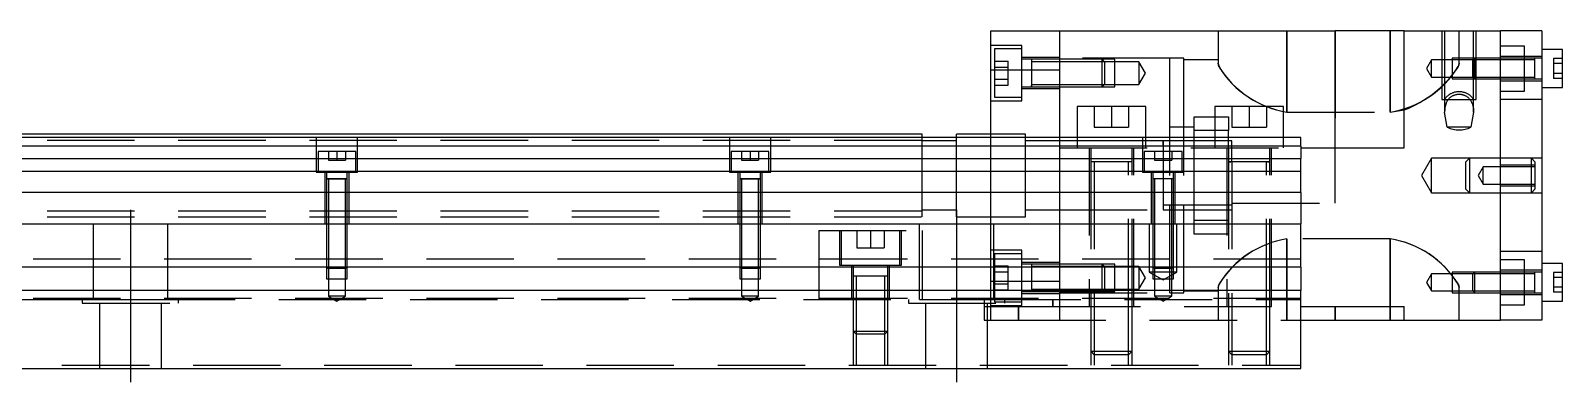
# Model space of a CAD drawing. Extents: x -10 to 780, y -250 to 102.
# Drawn here: x 395.5 to 618, y -223.3 to -172.3 of the extents above; entities that cross this region are included whole.
import ezdxf

# ---------------------------------------------------------------- set-up
doc = ezdxf.new("R2010")
doc.units = 0
doc.linetypes.add('CENTER', pattern=[50.8, 31.75, -6.35, 6.35, -6.35])
doc.linetypes.add('DASHED', pattern=[19.05, 12.7, -6.35])
doc.layers.get('0').update_dxf_attribs({"linetype": 'CONTINUOUS'})
doc.layers.add('CENTER', color=1, linetype='CENTER')

msp = doc.modelspace()

# ---------------------------------------------------------------- linework, layer by layer
at = {"color": 7, "linetype": 'CONTINUOUS'}
for p, q in [((535, -172.31), (545, -172.31)), ((535, -177.98029), (535, -172.31)), ((545, -172.31), (585, -172.31)), ((545, -187.81), (545, -172.31)), ((585, -189.31), (585, -172.31)), ((595, -172.31), (585, -172.31)), ((595, -189.31), (595, -172.31)), ((595, -172.31), (609, -172.31)), ((615, -172.31), (609, -172.31)), ((609, -214.31), (609, -172.31)), ((615, -172.31), (615, -214.31)), ((618, -175.06), (615, -175.06)), ((618, -180.56), (618, -175.06)), ((535, -177.98029), (545, -177.98029)), ((535, -187.81), (535, -177.98029)), ((615, -180.56), (618, -180.56)), ((557.5, -183.31), (547.5, -183.31)), ((547.5, -183.31), (547.5, -187.81)), ((557.5, -187.81), (557.5, -183.31)), ((577.5, -183.31), (567.5, -183.31)), ((567.5, -183.31), (567.5, -187.81)), ((577.5, -187.81), (577.5, -183.31)), ((525, -187.31), (383.5, -187.31)), ((580, -187.81), (383.5, -187.81)), ((580, -189.062272), (383.5, -189.062272)), ((525, -187.81), (525, -187.31)), ((530, -187.81), (530, -187.31)), ((535, -187.31), (530, -187.31)), ((560, -188.309994), (560, -189.31)), ((561, -189.06), (560, -189.06)), ((564.5, -189.06), (561, -189.06)), ((567.5, -189.06), (564.5, -189.06)), ((569.5, -189.06), (567.5, -189.06)), ((570, -189.06), (569.5, -189.06)), ((580, -189.062272), (580, -187.81)), ((580, -189.062272), (580, -190.83668)), ((383.5, -190.83668), (580, -190.83668)), ((560, -189.31), (560, -189.81)), ((560, -191.11), (560, -192.81)), ((575.500006, -191.31), (569.499994, -191.31)), ((575.500006, -191.31), (569.499994, -191.31)), ((575.500006, -191.31), (569.499994, -191.31)), ((580, -189.31), (595, -189.31)), ((580, -192.733076), (580, -190.83668)), ((580, -192.733076), (383.5, -192.733076)), ((560, -192.81), (560, -193.510038)), ((580, -195.787372), (580, -192.733076)), ((580, -195.787372), (383.5, -195.787372)), ((561.500006, -193.81), (559.998804, -193.81)), ((561.500006, -193.81), (561, -193.81)), ((580, -195.787372), (580, -200.31)), ((560, -197.56), (570, -197.56)), ((0, -200.31), (580, -200.31)), ((580, -206.61), (580, -200.31)), ((580, -206.61), (0, -206.61)), ((580, -206.61), (580, -210.01)), ((618, -206.06), (615, -206.06)), ((618, -211.56), (618, -206.06)), ((580, -210.01), (0, -210.01)), ((580, -221.31), (580, -210.01)), ((580, -212.31), (595, -212.31)), ((585, -214.31), (585, -212.31)), ((595, -214.31), (595, -212.31)), ((615, -211.56), (618, -211.56)), ((580, -214.31), (585, -214.31)), ((585, -214.31), (595, -214.31)), ((595, -214.31), (609, -214.31)), ((615, -214.31), (609, -214.31)), ((0, -221.31), (580, -221.31))]:
    msp.add_line(p, q, dxfattribs=at)
at = {"color": 3, "linetype": 'DASHED'}
for p, q in [((568, -172.31), (568, -177.044622)), ((578, -184.114212), (578, -172.31)), ((578, -172.31), (578, -184.114212)), ((585, -172.31), (585, -189.31)), ((593, -172.31), (593, -184.114212)), ((593, -184.114212), (593, -172.31)), ((600.500006, -172.31), (600.500006, -182.31)), ((600.9, -172.31), (605.1, -172.31)), ((600.9, -172.31), (600.9, -182.31)), ((603, -177.044622), (603, -172.31)), ((605.1, -182.31), (605.1, -172.31)), ((605.499994, -182.31), (605.499994, -172.31)), ((539.5, -174.460758), (535, -174.460758)), ((535.5, -174.960758), (535.5, -178.460758)), ((539.5, -174.960758), (535.5, -174.960758)), ((539.5, -182.460758), (539.5, -174.460758)), ((612.5, -174.56), (609, -174.56)), ((612.5, -181.06), (612.5, -174.56)), ((535.5, -176.728706), (537.5, -176.728706)), ((535.5, -177.594732), (537.5, -177.594732)), ((537.5, -177.594732), (537.5, -176.728706)), ((537.5, -179.326782), (537.5, -177.594732)), ((545, -176.210758), (539.5, -176.210758)), ((540.9, -176.460758), (539.5, -176.460758)), ((540.9, -176.460758), (540.895, -176.460758)), ((540.9, -176.460752), (540.9, -180.460762)), ((540.9, -176.460752), (540.9, -180.460762)), ((540.9, -176.460752), (540.9, -176.810758)), ((540.9, -176.460758), (540.9, -176.677426)), ((540.905, -176.460758), (540.9, -176.460758)), ((545, -176.460758), (540.9, -176.460758)), ((540.9, -176.677426), (540.9, -178.460758)), ((540.9, -176.810758), (540.9, -178.327714)), ((545, -176.810758), (540.9, -176.810758)), ((561, -176.31), (545, -176.31)), ((551.15, -176.460758), (545, -176.460758)), ((551.15, -176.460762), (545, -176.460762)), ((551.5, -176.810758), (545, -176.810758)), ((551.15, -178.460758), (551.15, -176.460758)), ((551.5, -176.810758), (551.15, -176.460758)), ((553, -176.460762), (551.15, -176.460762)), ((551.5, -176.810758), (551.5, -178.460758)), ((553, -176.810758), (551.5, -176.810758)), ((553, -180.460752), (553, -176.460762)), ((556.5, -176.810758), (553, -176.810758)), ((556.5, -176.810758), (556.5, -178.460758)), ((557.452628, -178.460758), (556.5, -176.810758)), ((561, -187.81), (561, -176.31)), ((563, -176.31), (561, -176.31)), ((563, -187.81), (563, -176.31)), ((568, -176.56), (563, -176.56)), ((568, -177.044622), (568.03311, -177.266202)), ((568.0406, -177.292522), (568, -177.044622)), ((568.03311, -177.266202), (568.13006, -177.52654)), ((568.159074, -177.587602), (568.0406, -177.292522)), ((599, -176.56), (598.278312, -177.81)), ((598.278312, -177.81), (599, -179.06)), ((599, -179.06), (599, -176.56)), ((602, -176.56), (599, -176.56)), ((602, -176.310006), (602, -179.309994)), ((605.25, -176.310006), (602, -176.310006)), ((605, -176.56), (602, -176.56)), ((602.840926, -177.587602), (602.9594, -177.292522)), ((602.96689, -177.266202), (602.86994, -177.52654)), ((602.9594, -177.292522), (603, -177.044622)), ((603, -177.044622), (602.96689, -177.266202)), ((605.25, -176.31), (605, -176.56)), ((605, -179.06), (605, -176.56)), ((609, -176.56), (605, -176.56)), ((605.25, -176.31), (605.25, -179.31)), ((609, -176.31), (605.25, -176.31)), ((609, -176.310006), (605.25, -176.310006)), ((615, -176.06), (609, -176.06)), ((614, -176.31), (609, -176.31)), ((614, -176.56), (609, -176.56)), ((614, -176.31), (613.995, -176.31)), ((614, -177.81), (614, -176.309994)), ((614, -179.310006), (614, -176.309994)), ((614, -177.679962), (614, -176.309994)), ((614, -176.434678), (614, -176.31)), ((614.005, -176.31), (614, -176.31)), ((615, -176.31), (614, -176.31)), ((614, -177.679964), (614, -176.434678)), ((614, -177.813062), (614, -177.679962)), ((614, -177.813062), (614, -177.679964)), ((614, -179.310006), (614, -177.813062)), ((614, -178.010046), (614, -177.813062)), ((616.7, -176.366624), (616.7, -177.088312)), ((618, -176.366624), (616.7, -176.366624)), ((618, -177.088312), (616.7, -177.088312)), ((616.7, -177.088312), (616.7, -178.531688)), ((535.5, -178.460758), (535.5, -181.960758)), ((535.5, -179.326782), (537.5, -179.326782)), ((535.5, -180.192808), (537.5, -180.192808)), ((537.5, -180.192808), (537.5, -179.326782)), ((540.9, -178.327714), (540.9, -178.593802)), ((540.9, -178.460758), (540.9, -180.460762)), ((540.9, -178.460758), (540.9, -180.460762)), ((540.9, -178.460758), (540.9, -180.24405)), ((540.9, -178.593802), (540.9, -180.110758)), ((540.9, -180.110758), (545, -180.110758)), ((545, -180.110758), (551.5, -180.110758)), ((551.15, -180.460758), (551.15, -178.460758)), ((551.15, -180.460758), (551.5, -180.110758)), ((551.5, -178.460758), (551.5, -180.110758)), ((551.5, -180.110758), (553, -180.110758)), ((553, -180.110758), (556.5, -180.110758)), ((556.5, -178.460758), (556.5, -180.110758)), ((556.5, -180.110758), (557.452628, -178.460758)), ((599, -179.06), (602, -179.06)), ((602, -179.06), (605, -179.06)), ((602, -179.309994), (605.25, -179.309994)), ((605, -179.06), (609, -179.06)), ((605, -179.06), (605.25, -179.31)), ((605.25, -179.309994), (609, -179.309994)), ((605.25, -179.31), (609, -179.31)), ((609, -179.06), (614, -179.06)), ((609, -179.31), (614, -179.31)), ((609, -179.56), (615, -179.56)), ((613.995, -179.31), (614, -179.31)), ((614, -179.18533), (614, -178.010046)), ((614, -179.31), (614, -179.18533)), ((614, -179.31), (614.005, -179.31)), ((614, -179.31), (615, -179.31)), ((618, -178.531688), (616.7, -178.531688)), ((616.7, -178.531688), (616.7, -179.253376)), ((618, -179.253376), (616.7, -179.253376)), ((535.5, -181.960758), (539.5, -181.960758)), ((539.5, -180.460758), (540.905, -180.460758)), ((539.5, -180.710758), (545, -180.710758)), ((540.895, -180.460758), (545, -180.460758)), ((540.9, -180.24405), (540.9, -180.460758)), ((540.9, -180.24405), (540.9, -180.460758)), ((540.9, -180.460758), (540.9, -180.24409)), ((540.9, -180.460758), (540.9, -180.24409)), ((545, -180.460752), (551.15, -180.460752)), ((545, -180.460758), (551.15, -180.460758)), ((551.15, -180.460752), (553, -180.460752)), ((600.500006, -182.31), (605.499994, -182.31)), ((600.9, -182.31), (600.9, -184.115886)), ((600.907628, -182.31), (600.969086, -182.20795)), ((600.969086, -182.20795), (601.036096, -182.108238)), ((601.036096, -182.108238), (601.108724, -182.01125)), ((601.108724, -182.01125), (601.18703, -181.91737)), ((601.18703, -181.91737), (601.271082, -181.826986)), ((601.252108, -182.54899), (601.406876, -182.31)), ((601.271082, -181.826986), (601.360942, -181.74048)), ((601.360942, -181.74048), (601.456672, -181.658242)), ((601.406876, -182.31), (601.472652, -182.226722)), ((601.456672, -181.658242), (601.530808, -181.600758)), ((601.472652, -182.226722), (601.54368, -182.146042)), ((601.530808, -181.600758), (601.608482, -181.545662)), ((601.54368, -182.146042), (601.619948, -182.0684)), ((601.608482, -181.545662), (601.689542, -181.493172)), ((601.619948, -182.0684), (601.70144, -181.99423)), ((601.689542, -181.493172), (601.773834, -181.44351)), ((601.70144, -181.99423), (601.788144, -181.923974)), ((601.773834, -181.44351), (601.861204, -181.396894)), ((601.788144, -181.923974), (601.880046, -181.858064)), ((601.861204, -181.396894), (601.951502, -181.353544)), ((601.880046, -181.858064), (601.954118, -181.810656)), ((601.951502, -181.353544), (602.044572, -181.313684)), ((601.954118, -181.810656), (602.03135, -181.766094)), ((602.03135, -181.766094), (602.111578, -181.724638)), ((602.044572, -181.313684), (602.12908, -181.281524)), ((602.111578, -181.724638), (602.175344, -181.694968)), ((602.12908, -181.281524), (602.216032, -181.252168)), ((602.175344, -181.694968), (602.240858, -181.667316)), ((602.216032, -181.252168), (602.305116, -181.225736)), ((602.240858, -181.667316), (602.307978, -181.6418)), ((602.305116, -181.225736), (602.396024, -181.202342)), ((602.307978, -181.6418), (602.376556, -181.618542)), ((602.376556, -181.618542), (602.444896, -181.598084)), ((602.396024, -181.202342), (602.488448, -181.182106)), ((602.444896, -181.598084), (602.514554, -181.579902)), ((602.488448, -181.182106), (602.582076, -181.165144)), ((602.514554, -181.579902), (602.585318, -181.564088)), ((602.582076, -181.165144), (602.6766, -181.151574)), ((602.585318, -181.564088), (602.656978, -181.55073)), ((602.656978, -181.55073), (602.732334, -181.539516)), ((602.6766, -181.151574), (602.77171, -181.141514)), ((602.732334, -181.539516), (602.808494, -181.531048)), ((602.77171, -181.141514), (602.864904, -181.135142)), ((602.808494, -181.531048), (602.885162, -181.525372)), ((602.864904, -181.135142), (602.958756, -181.1321)), ((602.885162, -181.525372), (602.96204, -181.522534)), ((602.958756, -181.1321), (603.052902, -181.132368)), ((602.96204, -181.522534), (603.025968, -181.522356)), ((603.025968, -181.522356), (603.089908, -181.524142)), ((603.052902, -181.132368), (603.146974, -181.135924)), ((603.089908, -181.524142), (603.15368, -181.527882)), ((603.146974, -181.135924), (603.240604, -181.14275)), ((603.15368, -181.527882), (603.21711, -181.53356)), ((603.21711, -181.53356), (603.282064, -181.541436)), ((603.240604, -181.14275), (603.333426, -181.152822)), ((603.282064, -181.541436), (603.346536, -181.551334)), ((603.333426, -181.152822), (603.425072, -181.16612)), ((603.346536, -181.551334), (603.410354, -181.563204)), ((603.410354, -181.563204), (603.473348, -181.576996)), ((603.425072, -181.16612), (603.52405, -181.18437)), ((603.473348, -181.576996), (603.552576, -181.597398)), ((603.52405, -181.18437), (603.621698, -181.206386)), ((603.552576, -181.597398), (603.630374, -181.620842)), ((603.621698, -181.206386), (603.717682, -181.232008)), ((603.630374, -181.620842), (603.706522, -181.647168)), ((603.706522, -181.647168), (603.780796, -181.676218)), ((603.717682, -181.232008), (603.811672, -181.261076)), ((603.780796, -181.676218), (603.852978, -181.70783)), ((603.811672, -181.261076), (603.90333, -181.29343)), ((603.852978, -181.70783), (603.922846, -181.741844)), ((603.90333, -181.29343), (603.992326, -181.32891)), ((603.922846, -181.741844), (603.993214, -181.779754)), ((603.992326, -181.32891), (604.085662, -181.37077)), ((603.993214, -181.779754), (604.061216, -181.820088)), ((604.061216, -181.820088), (604.126752, -181.862668)), ((604.085662, -181.37077), (604.176062, -181.416126)), ((604.126752, -181.862668), (604.189732, -181.907316)), ((604.176062, -181.416126), (604.263364, -181.46475)), ((604.189732, -181.907316), (604.272016, -181.97174)), ((604.263364, -181.46475), (604.347404, -181.51641)), ((604.272016, -181.97174), (604.34967, -182.039612)), ((604.347404, -181.51641), (604.428022, -181.570876)), ((604.34967, -182.039612), (604.42265, -182.110546)), ((604.42265, -182.110546), (604.482862, -182.17506)), ((604.428022, -181.570876), (604.505054, -181.627916)), ((604.482862, -182.17506), (604.539674, -182.241612)), ((604.505054, -181.627916), (604.608234, -181.712994)), ((604.539674, -182.241612), (604.593124, -182.31)), ((604.593124, -182.31), (604.655346, -182.397862)), ((604.608234, -181.712994), (604.70488, -181.80296)), ((604.655346, -182.397862), (604.712702, -182.488234)), ((604.70488, -181.80296), (604.795058, -181.897352)), ((604.795058, -181.897352), (604.87883, -181.995712)), ((604.87883, -181.995712), (604.956264, -182.097578)), ((604.956264, -182.097578), (605.027422, -182.202494)), ((605.027422, -182.202494), (605.092372, -182.31)), ((605.1, -184.115234), (605.1, -182.31)), ((609, -181.06), (612.5, -181.06)), ((615, -182.31), (609, -182.31)), ((535, -182.460758), (539.5, -182.460758)), ((550, -183.31), (550, -186.31)), ((552.5, -183.31), (552.5, -186.31)), ((555, -183.31), (555, -186.31)), ((570, -183.31), (570, -186.31)), ((572.5, -183.31), (572.5, -186.31)), ((575, -183.31), (575, -186.31)), ((578, -184.114212), (593, -184.114212)), ((593, -184.114212), (595.000156, -183.8137)), ((601.28872, -186.31), (600.9, -184.115388)), ((601.13103, -182.800114), (601.252108, -182.54899)), ((605.1, -184.114916), (604.71128, -186.31)), ((604.712702, -182.488234), (604.765332, -182.58083)), ((604.765332, -182.58083), (604.813372, -182.675362)), ((604.813372, -182.675362), (604.8719, -182.80724)), ((604.8719, -182.80724), (604.92278, -182.9422)), ((604.92278, -182.9422), (604.966392, -183.079764)), ((604.966392, -183.079764), (605.010876, -183.252894)), ((605.010876, -183.252894), (605.045674, -183.429318)), ((605.045674, -183.429318), (605.071382, -183.608488)), ((605.071382, -183.608488), (605.0886, -183.789854)), ((605.0886, -183.789854), (605.099466, -184.041366)), ((605.099466, -184.041366), (605.1, -184.114916)), ((605.1, -184.115886), (605.1, -184.115234)), ((550, -186.31), (552.5, -186.31)), ((552.5, -186.31), (555, -186.31)), ((564.5, -186.31), (561, -186.31)), ((564.5, -184.81), (567.5, -184.81)), ((564.5, -186.81), (564.5, -184.81)), ((567.5, -186.81), (564.5, -186.81)), ((564.5, -187.81), (564.5, -186.81)), ((567.5, -184.81), (569.5, -184.81)), ((569.5, -186.81), (567.5, -186.81)), ((569.5, -184.81), (569.5, -186.81)), ((569.5, -187.81), (569.5, -186.81)), ((570, -186.31), (572.5, -186.31)), ((572.5, -186.31), (575, -186.31)), ((604.71128, -186.31), (601.28872, -186.31)), ((55, -188.185), (525, -188.185)), ((437, -187.81), (437, -192.81)), ((443, -192.81), (443, -187.81)), ((497, -187.81), (497, -192.81)), ((503, -192.81), (503, -187.81)), ((525, -193.31), (525, -187.81)), ((530, -188.31), (525, -188.31)), ((530, -193.31), (530, -187.81)), ((540, -187.31), (535, -187.31)), ((535, -200.31), (535, -187.81)), ((540, -187.81), (540, -187.31)), ((540, -193.31), (540, -187.81)), ((545, -188.31), (540, -188.31)), ((545, -189.31), (545, -187.81)), ((547.5, -188.31), (545, -188.31)), ((547.5, -187.81), (547.5, -189.31)), ((557.5, -188.31), (547.5, -188.31)), ((557, -187.81), (557, -192.81)), ((557.5, -189.31), (557.5, -187.81)), ((560, -188.31), (557.5, -188.31)), ((560, -188.31), (559.995, -188.31)), ((560, -188.31), (560, -188.874922)), ((560, -188.311002), (560, -188.31)), ((561, -188.31), (560, -188.31)), ((560.005, -188.31), (560, -188.31)), ((560, -188.874038), (560, -188.311002)), ((560, -188.874922), (560, -189.309226)), ((561, -189.31), (561, -187.81)), ((564.5, -188.31), (561, -188.31)), ((563, -192.81), (563, -187.81)), ((564.5, -189.31), (564.5, -187.81)), ((567.5, -188.31), (564.5, -188.31)), ((567.5, -187.81), (567.5, -189.31)), ((569.5, -188.31), (567.5, -188.31)), ((569.5, -189.31), (569.5, -187.81)), ((570, -188.31), (569.5, -188.31)), ((570, -189.31), (570, -188.31)), ((577.5, -189.31), (577.5, -187.81)), ((442.75, -189.81), (437.25, -189.81)), ((437.25, -189.81), (437.25, -192.81)), ((438.75, -189.81), (438.75, -191.11)), ((438.75, -191.11), (440, -191.11)), ((440, -189.81), (440, -191.11)), ((440, -191.11), (441.25, -191.11)), ((441.25, -189.81), (441.25, -191.11)), ((442.75, -192.81), (442.75, -189.81)), ((502.75, -189.81), (497.25, -189.81)), ((497.25, -189.81), (497.25, -192.81)), ((498.75, -189.81), (498.75, -191.11)), ((498.75, -191.11), (500, -191.11)), ((500, -189.81), (500, -191.11)), ((500, -191.11), (501.25, -191.11)), ((501.25, -189.81), (501.25, -191.11)), ((502.75, -192.81), (502.75, -189.81)), ((545, -200.31), (545, -189.31)), ((545, -189.31), (580, -189.31)), ((549.25, -189.31), (549.25, -212.31)), ((555.500006, -191.31), (549.499994, -191.31)), ((549.5, -189.31), (549.5, -191.31)), ((549.5, -191.305), (549.5, -191.31)), ((549.849602, -191.31), (549.5, -191.31)), ((549.5, -191.31), (549.5, -212.31)), ((549.5, -191.31), (549.5, -191.315)), ((555.15035, -191.31), (549.849602, -191.31)), ((550, -191.31), (550, -212.31)), ((555, -212.31), (555, -191.31)), ((555.5, -191.31), (555.15035, -191.31)), ((555.5, -191.31), (555.5, -189.31)), ((555.5, -191.31), (555.5, -191.305)), ((555.5, -212.31), (555.5, -191.31)), ((555.5, -191.315), (555.5, -191.31)), ((555.75, -212.31), (555.75, -189.31)), ((562.75, -189.81), (557.25, -189.81)), ((557.25, -189.81), (557.25, -192.81)), ((558.75, -189.81), (558.75, -191.11)), ((558.75, -191.11), (560, -191.11)), ((560, -189.309226), (560, -189.709154)), ((560, -189.81), (560, -191.11)), ((560, -191.11), (561.25, -191.11)), ((560, -191.209918), (560, -192.809894)), ((561, -189.81), (561, -189.31)), ((561, -192.81), (561, -189.81)), ((561.25, -189.81), (561.25, -191.11)), ((562.75, -192.81), (562.75, -189.81)), ((564.5, -199.81), (564.5, -189.31)), ((569.25, -189.31), (569.25, -212.31)), ((569.5, -189.31), (569.5, -191.31)), ((569.5, -191.305), (569.5, -191.31)), ((569.5, -191.31), (569.84965, -191.31)), ((569.849602, -191.31), (569.5, -191.31)), ((569.5, -191.31), (569.5, -212.31)), ((569.5, -191.31), (569.5, -191.315)), ((575.15035, -191.31), (569.849602, -191.31)), ((570, -191.31), (570, -189.31)), ((570, -191.31), (570, -212.31)), ((575, -212.31), (575, -191.31)), ((575.150204, -191.31), (575.5, -191.31)), ((575.5, -191.31), (575.15035, -191.31)), ((575.5, -191.31), (575.5, -189.31)), ((575.5, -191.31), (575.5, -191.305)), ((575.5, -212.31), (575.5, -191.31)), ((575.5, -191.315), (575.5, -191.31)), ((575.75, -212.31), (575.75, -189.31)), ((585, -193.31), (585, -189.31)), ((599, -190.81), (597.556624, -193.31)), ((599, -195.81), (599, -190.81)), ((604.5, -190.81), (599, -190.81)), ((604.5, -190.81), (604, -191.31)), ((604, -195.31), (604, -191.31)), ((604.5, -190.81), (604.5, -195.81)), ((609, -190.81), (604.5, -190.81)), ((613.5, -190.81), (609, -190.81)), ((613.5, -195.81), (613.5, -190.81)), ((614, -191.31), (613.5, -190.81)), ((615, -190.81), (613.5, -190.81)), ((614, -191.31), (614, -195.31)), ((437, -192.81), (443, -192.81)), ((438.25, -192.81), (438.25, -200.31)), ((438.5, -192.81), (438.5, -193.81)), ((441.5, -193.81), (441.5, -192.81)), ((441.75, -200.31), (441.75, -192.81)), ((497, -192.81), (503, -192.81)), ((498.25, -192.81), (498.25, -200.31)), ((498.5, -192.81), (498.5, -193.81)), ((501.5, -193.81), (501.5, -192.81)), ((501.75, -200.31), (501.75, -192.81)), ((525, -199.31), (525, -193.31)), ((530, -199.31), (530, -193.31)), ((540, -199.31), (540, -193.31)), ((557, -192.81), (563, -192.81)), ((558.25, -192.81), (558.25, -200.31)), ((558.5, -192.81), (558.5, -193.81)), ((560, -192.809894), (560, -193.109992)), ((560, -193.109992), (560, -193.510036)), ((560, -193.510036), (560, -197.74509)), ((560, -193.510038), (560, -198.310006)), ((561, -193.31), (561, -192.81)), ((561, -210.31), (561, -193.31)), ((561.5, -193.81), (561.5, -192.81)), ((561.75, -200.31), (561.75, -192.81)), ((563, -193.31), (563, -192.81)), ((563, -210.31), (563, -193.31)), ((585, -197.31), (585, -193.31)), ((597.556624, -193.31), (599, -195.81)), ((606.5, -192.06), (605.778312, -193.31)), ((605.778312, -193.31), (606.5, -194.56)), ((606.5, -194.56), (606.5, -192.06)), ((609, -192.06), (606.5, -192.06)), ((614, -191.810006), (609, -191.810006)), ((614, -192.06), (609, -192.06)), ((439.998804, -193.81), (438.499994, -193.81)), ((441.500006, -193.81), (438.499994, -193.81)), ((439.998804, -193.81), (438.499994, -193.81)), ((438.5, -193.805), (438.5, -193.81)), ((438.624678, -193.81), (438.5, -193.81)), ((438.5, -193.81), (438.62467, -193.81)), ((438.624678, -193.81), (438.5, -193.81)), ((438.5, -193.81), (438.5, -193.815)), ((438.5, -193.81), (438.5, -200.31)), ((438.62467, -193.81), (441.375392, -193.81)), ((439.998804, -193.81), (438.624678, -193.81)), ((439.998804, -193.81), (438.624678, -193.81)), ((438.75, -193.81), (438.75, -200.31)), ((441.500006, -193.81), (439.998804, -193.81)), ((441.500006, -193.81), (439.998804, -193.81)), ((441.37533, -193.81), (439.998804, -193.81)), ((441.37533, -193.81), (439.998804, -193.81)), ((441.25, -200.31), (441.25, -193.81)), ((441.5, -193.81), (441.37533, -193.81)), ((441.5, -193.81), (441.37533, -193.81)), ((441.375392, -193.81), (441.5, -193.81)), ((441.5, -193.81), (441.5, -193.805)), ((441.5, -193.815), (441.5, -193.81)), ((441.5, -200.31), (441.5, -193.81)), ((499.998804, -193.81), (498.499994, -193.81)), ((501.500006, -193.81), (498.499994, -193.81)), ((499.998804, -193.81), (498.499994, -193.81)), ((498.5, -193.805), (498.5, -193.81)), ((498.624678, -193.81), (498.5, -193.81)), ((498.5, -193.81), (498.62467, -193.81)), ((498.624678, -193.81), (498.5, -193.81)), ((498.5, -193.81), (498.5, -193.815)), ((498.5, -193.81), (498.5, -200.31)), ((498.62467, -193.81), (501.375392, -193.81)), ((499.998804, -193.81), (498.624678, -193.81)), ((499.998804, -193.81), (498.624678, -193.81)), ((498.75, -193.81), (498.75, -200.31)), ((501.500006, -193.81), (499.998804, -193.81)), ((501.500006, -193.81), (499.998804, -193.81)), ((501.37533, -193.81), (499.998804, -193.81)), ((501.37533, -193.81), (499.998804, -193.81)), ((501.25, -200.31), (501.25, -193.81)), ((501.5, -193.81), (501.37533, -193.81)), ((501.5, -193.81), (501.37533, -193.81)), ((501.375392, -193.81), (501.5, -193.81)), ((501.5, -193.81), (501.5, -193.805)), ((501.5, -193.815), (501.5, -193.81)), ((501.5, -200.31), (501.5, -193.81)), ((559.998804, -193.81), (558.499994, -193.81)), ((559.998804, -193.81), (558.499994, -193.81)), ((558.5, -193.805), (558.5, -193.81)), ((558.624678, -193.81), (558.5, -193.81)), ((558.624678, -193.81), (558.5, -193.81)), ((558.5, -193.81), (558.5, -200.31)), ((558.5, -193.81), (558.5, -193.815)), ((560, -193.81), (558.624678, -193.81)), ((559.998804, -193.81), (558.624678, -193.81)), ((558.75, -193.81), (558.75, -200.31)), ((561, -193.81), (559.998804, -193.81)), ((561.37533, -193.81), (559.998804, -193.81)), ((561.000136, -193.81), (560, -193.81)), ((561.37533, -193.81), (561.000136, -193.81)), ((561.25, -200.31), (561.25, -193.81)), ((561.5, -193.81), (561.37533, -193.81)), ((561.5, -193.81), (561.37533, -193.81)), ((561.5, -193.81), (561.5, -193.805)), ((561.5, -200.31), (561.5, -193.81)), ((561.5, -193.815), (561.5, -193.81)), ((604, -195.31), (604.5, -195.81)), ((606.5, -194.56), (609, -194.56)), ((609, -194.56), (614, -194.56)), ((609, -194.809994), (614, -194.809994)), ((613.5, -195.81), (614, -195.31)), ((560, -197.74509), (560, -198.308998)), ((570, -197.31), (585, -197.31)), ((599, -195.81), (604.5, -195.81)), ((604.5, -195.81), (609, -195.81)), ((609, -195.81), (613.5, -195.81)), ((613.5, -195.81), (615, -195.81)), ((55, -198.435), (525, -198.435)), ((55, -199.31), (525, -199.31)), ((525, -198.31), (530, -198.31)), ((530, -199.31), (535, -199.31)), ((535, -199.31), (540, -199.31)), ((540, -198.31), (545, -198.31)), ((545, -198.31), (560.005, -198.31)), ((559.995, -198.31), (569.5, -198.31)), ((560, -198.308998), (560, -198.31)), ((560.005, -198.31), (569.5, -198.31)), ((564.5, -199.81), (569.5, -199.81)), ((564.5, -201.81), (564.5, -199.81)), ((569.5, -198.31), (570, -198.31)), ((404.638098, -211.31), (404.638098, -200.31)), ((415.361902, -200.31), (415.361902, -211.31)), ((438.5, -200.31), (438.5, -206.56)), ((438.500006, -200.31), (438.500006, -206.560006)), ((438.75, -200.31), (438.75, -206.61)), ((441.25, -206.61), (441.25, -200.31)), ((441.499994, -206.560006), (441.499994, -200.31)), ((441.5, -206.56), (441.5, -200.31)), ((498.5, -200.31), (498.5, -206.56)), ((498.500006, -200.31), (498.500006, -206.560006)), ((498.75, -200.31), (498.75, -206.61)), ((501.25, -206.61), (501.25, -200.31)), ((501.499994, -206.560006), (501.499994, -200.31)), ((501.5, -206.56), (501.5, -200.31)), ((510, -201.31), (510, -206.61)), ((510, -201.31), (525, -201.31)), ((513, -201.31), (513, -206.31)), ((513.25, -201.31), (513.25, -206.31)), ((515.5, -201.31), (515.5, -203.81)), ((517.5, -201.31), (517.5, -203.81)), ((519.5, -201.31), (519.5, -203.81)), ((521.75, -206.31), (521.75, -201.31)), ((522, -206.31), (522, -201.31)), ((524.638098, -211.31), (524.638098, -200.31)), ((525, -201.31), (525, -206.61)), ((535, -206.61), (535, -200.31)), ((535.361902, -200.31), (535.361902, -211.31)), ((545, -206.61), (545, -200.31)), ((558, -200.31), (558, -207.31)), ((558.5, -200.31), (558.5, -206.56)), ((558.500006, -200.31), (558.500006, -206.560006)), ((558.75, -200.31), (558.75, -206.61)), ((561.25, -206.61), (561.25, -200.31)), ((561.499994, -206.560006), (561.499994, -200.31)), ((561.5, -206.56), (561.5, -200.31)), ((562, -207.31), (562, -200.31)), ((569.5, -201.81), (564.5, -201.81)), ((515.5, -203.81), (517.5, -203.81)), ((517.5, -203.81), (519.5, -203.81)), ((539.5, -204.159242), (535, -204.159242)), ((535.5, -204.659242), (535.5, -206.61)), ((539.5, -204.659242), (535.5, -204.659242)), ((539.5, -212.159242), (539.5, -204.159242)), ((593, -202.505788), (578, -202.505788)), ((578, -214.31), (578, -202.505788)), ((578, -202.505788), (578, -212.31)), ((593, -202.505788), (593, -214.31)), ((593, -212.31), (593, -202.505788)), ((609, -204.31), (615, -204.31)), ((580, -205.46), (0, -205.46)), ((438.5, -206.56), (441.5, -206.56)), ((438.5, -206.56), (438.55, -206.61)), ((438.500006, -206.560006), (438.500006, -206.61)), ((438.500006, -206.61), (438.500006, -208.31)), ((438.55, -206.61), (438.75, -206.81)), ((438.75, -206.61), (438.75, -206.81)), ((441.25, -206.81), (438.75, -206.81)), ((438.75, -206.81), (438.75, -208.31)), ((441.25, -206.81), (441.25, -206.61)), ((441.25, -206.81), (441.45, -206.61)), ((441.25, -208.31), (441.25, -206.81)), ((441.45, -206.61), (441.5, -206.56)), ((441.499994, -206.61), (441.499994, -206.560006)), ((441.499994, -208.31), (441.499994, -206.61)), ((498.5, -206.56), (501.5, -206.56)), ((498.5, -206.56), (498.55, -206.61)), ((498.500006, -206.560006), (498.500006, -206.61)), ((498.500006, -206.61), (498.500006, -208.31)), ((498.55, -206.61), (498.75, -206.81)), ((498.75, -206.61), (498.75, -206.81)), ((501.25, -206.81), (498.75, -206.81)), ((498.75, -206.81), (498.75, -208.31)), ((501.25, -206.81), (501.25, -206.61)), ((501.25, -206.81), (501.45, -206.61)), ((501.25, -208.31), (501.25, -206.81)), ((501.45, -206.61), (501.5, -206.56)), ((501.499994, -206.61), (501.499994, -206.560006)), ((501.499994, -208.31), (501.499994, -206.61)), ((510, -206.61), (510, -210.01)), ((513, -206.31), (522, -206.31)), ((514.75, -206.31), (514.75, -211.31)), ((515, -206.31), (515, -206.61)), ((515, -206.61), (515, -207.91)), ((520, -206.61), (520, -206.31)), ((520, -207.91), (520, -206.61)), ((520.25, -211.31), (520.25, -206.31)), ((525, -206.61), (525, -210.01)), ((535, -208.63971), (535, -206.61)), ((535.5, -206.427192), (537.5, -206.427192)), ((535.5, -206.61), (535.5, -208.159242)), ((537.5, -207.293218), (537.5, -206.427192)), ((545, -205.909242), (539.5, -205.909242)), ((540.9, -206.159242), (539.5, -206.159242)), ((540.9, -206.159242), (540.895, -206.159242)), ((540.9, -206.159238), (540.9, -206.61)), ((540.9, -206.159242), (540.9, -206.37591)), ((540.905, -206.159242), (540.9, -206.159242)), ((545, -206.159242), (540.9, -206.159242)), ((540.9, -206.37591), (540.9, -206.609676)), ((545, -206.509242), (540.9, -206.509242)), ((540.9, -206.609676), (540.9, -206.744256)), ((540.9, -206.61), (540.9, -206.744252)), ((540.9, -206.744252), (540.9, -208.019196)), ((540.9, -206.744256), (540.9, -208.159242)), ((551.15, -206.159242), (545, -206.159242)), ((551.15, -206.159248), (545, -206.159248)), ((551.5, -206.509242), (545, -206.509242)), ((545, -210.01), (545, -206.61)), ((551.15, -208.159242), (551.15, -206.159242)), ((551.5, -206.509242), (551.15, -206.159242)), ((553, -206.159248), (551.15, -206.159248)), ((551.5, -206.509242), (551.5, -208.159242)), ((553, -206.509242), (551.5, -206.509242)), ((553, -210.159238), (553, -206.159248)), ((556.5, -206.509242), (553, -206.509242)), ((556.5, -206.509242), (556.5, -208.159242)), ((557.452628, -208.159242), (556.5, -206.509242)), ((558.5, -206.56), (561.5, -206.56)), ((558.5, -206.56), (558.55, -206.61)), ((558.500006, -206.560006), (558.500006, -206.61)), ((558.500006, -206.61), (558.500006, -208.31)), ((558.55, -206.61), (558.75, -206.81)), ((558.75, -206.61), (558.75, -206.81)), ((561.25, -206.81), (558.75, -206.81)), ((558.75, -206.81), (558.75, -208.31)), ((561.25, -206.81), (561.25, -206.61)), ((561.25, -206.81), (561.45, -206.61)), ((561.25, -208.31), (561.25, -206.81)), ((561.45, -206.61), (561.5, -206.56)), ((561.499994, -206.61), (561.499994, -206.560006)), ((561.499994, -208.31), (561.499994, -206.61)), ((612.5, -205.56), (609, -205.56)), ((612.5, -212.06), (612.5, -205.56)), ((438.500006, -208.31), (441.499994, -208.31)), ((438.75, -208.31), (438.75, -210.81)), ((441.25, -210.81), (441.25, -208.31)), ((498.500006, -208.31), (501.499994, -208.31)), ((498.75, -208.31), (498.75, -210.81)), ((501.25, -210.81), (501.25, -208.31)), ((520.000006, -207.91), (514.999994, -207.91)), ((520.000006, -207.91), (514.999994, -207.91)), ((515, -207.905), (515, -207.91)), ((515.257468, -207.91), (515, -207.91)), ((515, -207.91), (515, -207.915)), ((515, -207.91), (515, -210.01)), ((519.742552, -207.91), (515.257468, -207.91)), ((515.4, -207.91), (515.4, -210.01)), ((519.6, -210.01), (519.6, -207.91)), ((520, -207.91), (519.742552, -207.91)), ((520, -207.91), (520, -207.905)), ((520, -207.915), (520, -207.91)), ((520, -210.01), (520, -207.91)), ((535, -208.63971), (545, -208.63971)), ((535, -210.01), (535, -208.63971)), ((535.5, -207.293218), (537.5, -207.293218)), ((535.5, -208.159242), (535.5, -210.01)), ((535.5, -209.025268), (537.5, -209.025268)), ((537.5, -209.025268), (537.5, -207.293218)), ((537.5, -209.891294), (537.5, -209.025268)), ((540.9, -208.019196), (540.9, -208.299288)), ((540.9, -208.159242), (540.9, -209.574302)), ((540.9, -208.299288), (540.9, -209.574304)), ((551.15, -210.159242), (551.15, -208.159242)), ((551.5, -208.159242), (551.5, -209.809242)), ((556.5, -208.159242), (556.5, -209.809242)), ((556.5, -209.809242), (557.452628, -208.159242)), ((562, -207.31), (558, -207.31)), ((558, -207.31), (560, -208.4647)), ((558.500006, -208.31), (561.499994, -208.31)), ((558.75, -208.31), (558.75, -210.81)), ((560, -208.4647), (562, -207.31)), ((561.25, -210.81), (561.25, -208.31)), ((568.03311, -209.353798), (568.13006, -209.09346)), ((568.159074, -209.032398), (568.0406, -209.327478)), ((599, -207.56), (598.278312, -208.81)), ((598.278312, -208.81), (599, -210.06)), ((599, -210.06), (599, -207.56)), ((602, -207.56), (599, -207.56)), ((602, -207.310006), (602, -210.309994)), ((605.25, -207.310006), (602, -207.310006)), ((605, -207.56), (602, -207.56)), ((602.840926, -209.032398), (602.9594, -209.327478)), ((602.96689, -209.353798), (602.86994, -209.09346)), ((605.25, -207.31), (605, -207.56)), ((605, -210.06), (605, -207.56)), ((609, -207.56), (605, -207.56)), ((605.25, -207.31), (605.25, -210.31)), ((609, -207.31), (605.25, -207.31)), ((609, -207.310006), (605.25, -207.310006)), ((615, -207.06), (609, -207.06)), ((614, -207.31), (609, -207.31)), ((614, -207.56), (609, -207.56)), ((614, -207.31), (613.995, -207.31)), ((614, -208.679962), (614, -207.309994)), ((614, -207.434678), (614, -207.31)), ((615, -207.31), (614, -207.31)), ((614.005, -207.31), (614, -207.31)), ((614, -208.679964), (614, -207.434678)), ((614, -208.813062), (614, -208.679962)), ((614, -208.813062), (614, -208.679964)), ((614, -210.310006), (614, -208.813062)), ((614, -209.010046), (614, -208.813062)), ((614, -210.18533), (614, -209.010046)), ((616.7, -207.366624), (616.7, -208.088312)), ((618, -207.366624), (616.7, -207.366624)), ((616.7, -208.088312), (616.7, -209.531688)), ((618, -208.088312), (616.7, -208.088312)), ((580, -211.16), (0, -211.16)), ((355.361902, -211.31), (524.638098, -211.31)), ((403, -211.31), (403, -211.81)), ((404.638098, -211.31), (415.361902, -211.31)), ((417, -211.81), (417, -211.31)), ((441.25, -210.81), (438.75, -210.81)), ((438.75, -210.81), (440, -211.531688)), ((440, -211.531688), (441.25, -210.81)), ((501.25, -210.81), (498.75, -210.81)), ((498.75, -210.81), (500, -211.531688)), ((500, -211.531688), (501.25, -210.81)), ((510, -210.01), (510, -211.31)), ((515, -210.01), (515, -211.31)), ((515, -211.31), (515, -215.91)), ((515.000006, -211.31), (515.000006, -215.910006)), ((515.4, -210.01), (515.4, -211.31)), ((515.4, -211.31), (515.4, -216.31)), ((519.6, -211.31), (519.6, -210.01)), ((519.6, -216.31), (519.6, -211.31)), ((519.999994, -215.910006), (519.999994, -211.31)), ((520, -211.31), (520, -210.01)), ((520, -215.91), (520, -211.31)), ((523, -211.31), (523, -211.81)), ((524.638098, -211.31), (535.361902, -211.31)), ((525, -210.01), (525, -211.31)), ((534, -211.31), (534, -212.31)), ((535, -211.31), (535, -210.01)), ((535, -214.31), (535, -211.31)), ((535.361902, -211.31), (580, -211.31)), ((535.5, -209.891294), (537.5, -209.891294)), ((535.5, -210.01), (535.5, -211.31)), ((535.5, -211.31), (535.5, -211.659242)), ((537, -211.81), (537, -211.31)), ((539.5, -210.159242), (540.9, -210.159242)), ((539.5, -210.409242), (545, -210.409242)), ((540.895, -210.159242), (540.9, -210.159242)), ((540.9, -209.574302), (540.9, -209.942534)), ((540.9, -209.574304), (540.9, -210.01)), ((540.9, -209.809242), (545, -209.809242)), ((540.9, -209.942534), (540.9, -210.010154)), ((540.9, -210.01), (540.9, -210.159248)), ((540.9, -210.010154), (540.9, -210.159242)), ((540.9, -210.159242), (540.905, -210.159242)), ((540.9, -210.159242), (545, -210.159242)), ((544, -212.31), (544, -211.31)), ((544, -211.31), (544, -212.31)), ((545, -209.809242), (551.5, -209.809242)), ((545, -212.31), (545, -210.01)), ((545, -210.159238), (551.15, -210.159238)), ((545, -210.159242), (551.15, -210.159242)), ((545, -210.31), (561, -210.31)), ((551.15, -210.159242), (551.5, -209.809242)), ((551.15, -210.159238), (553, -210.159238)), ((551.5, -209.809242), (553, -209.809242)), ((553, -209.809242), (556.5, -209.809242)), ((561.25, -210.81), (558.75, -210.81)), ((558.75, -210.81), (560, -211.531688)), ((560, -211.531688), (561.25, -210.81)), ((561, -210.31), (563, -210.31)), ((563, -210.06), (568, -210.06)), ((568.0406, -209.327478), (568, -209.575378)), ((568, -209.575378), (568.03311, -209.353798)), ((568, -209.575378), (568, -214.31)), ((599, -210.06), (602, -210.06)), ((602, -210.06), (605, -210.06)), ((602, -210.309994), (605.25, -210.309994)), ((602.9594, -209.327478), (603, -209.575378)), ((603, -209.575378), (602.96689, -209.353798)), ((603, -214.31), (603, -209.575378)), ((605, -210.06), (609, -210.06)), ((605, -210.06), (605.25, -210.31)), ((605.25, -210.309994), (609, -210.309994)), ((605.25, -210.31), (609, -210.31)), ((609, -210.06), (614, -210.06)), ((609, -210.31), (614, -210.31)), ((609, -210.56), (615, -210.56)), ((613.995, -210.31), (614, -210.31)), ((614, -210.31), (614, -210.18533)), ((614, -210.31), (615, -210.31)), ((614, -210.31), (614.005, -210.31)), ((618, -209.531688), (616.7, -209.531688)), ((616.7, -209.531688), (616.7, -210.253376)), ((618, -210.253376), (616.7, -210.253376)), ((403, -211.81), (417, -211.81)), ((405.5, -211.81), (405.5, -221.31)), ((414.5, -221.31), (414.5, -211.81)), ((523, -211.81), (537, -211.81)), ((525.5, -211.81), (525.5, -221.31)), ((534, -212.31), (544, -212.31)), ((534, -212.31), (534, -214.31)), ((534.5, -221.31), (534.5, -211.81)), ((535, -212.159242), (539.5, -212.159242)), ((535.5, -211.659242), (539.5, -211.659242)), ((539, -214.31), (539, -212.31)), ((539, -212.31), (539, -214.31)), ((544, -212.31), (580, -212.31)), ((545, -214.31), (545, -212.31)), ((549.5, -212.31), (549.5, -218.81)), ((549.500006, -212.31), (549.500006, -218.810006)), ((550, -212.31), (550, -219.31)), ((555, -219.31), (555, -212.31)), ((555.499994, -218.810006), (555.499994, -212.31)), ((555.5, -218.81), (555.5, -212.31)), ((569.5, -212.31), (569.5, -218.81)), ((569.500006, -212.31), (569.500006, -218.810006)), ((570, -212.31), (570, -219.31)), ((575, -219.31), (575, -212.31)), ((575.499994, -218.810006), (575.499994, -212.31)), ((575.5, -218.81), (575.5, -212.31)), ((578, -212.31), (578, -214.31)), ((585, -212.31), (585, -214.31)), ((593, -214.31), (593, -212.31)), ((609, -212.06), (612.5, -212.06)), ((534, -214.31), (539, -214.31)), ((539, -214.31), (580, -214.31)), ((515, -215.91), (520, -215.91)), ((515, -215.91), (515.4, -216.31)), ((515.000006, -215.910006), (515.000006, -220.81)), ((519.6, -216.31), (515.4, -216.31)), ((515.4, -216.31), (515.4, -220.81)), ((519.6, -216.31), (520, -215.91)), ((519.6, -220.81), (519.6, -216.31)), ((519.999994, -220.81), (519.999994, -215.910006)), ((549.5, -218.81), (555.5, -218.81)), ((549.5, -218.81), (550, -219.31)), ((549.500006, -218.810006), (549.500006, -220.81)), ((555, -219.31), (550, -219.31)), ((550, -219.31), (550, -220.81)), ((555, -219.31), (555.5, -218.81)), ((555, -220.81), (555, -219.31)), ((555.499994, -220.81), (555.499994, -218.810006)), ((569.5, -218.81), (575.5, -218.81)), ((569.5, -218.81), (570, -219.31)), ((569.500006, -218.810006), (569.500006, -220.81)), ((575, -219.31), (570, -219.31)), ((570, -219.31), (570, -220.81)), ((575, -219.31), (575.5, -218.81)), ((575, -220.81), (575, -219.31)), ((575.499994, -220.81), (575.499994, -218.810006)), ((0, -220.81), (580, -220.81))]:
    msp.add_line(p, q, dxfattribs=at)
for centre, radius, start, end in [((580.201275, -170.128539), 14.157848, 211.50258976, 261.05531002), ((580.184133, -170.138484), 14.145367, 211.77681625, 261.11763622), ((590.798725, -170.128539), 14.157848, 278.94468998, 328.49741024), ((589.046423, -168.265785), 16.648862, 290.9532474, 325.95062329), ((604.314146, -184.037161), 3.415042, 158.7624981, 181.31256833), ((603, -182.886358), 3.827506, 243.442195, 296.557805), ((580.201275, -216.491461), 14.157848, 98.94468998, 148.49741024), ((580.184133, -216.481516), 14.145367, 98.88236378, 148.22318375), ((590.798725, -216.491461), 14.157848, 31.50258976, 81.05531002), ((590.815867, -216.481516), 14.145367, 31.77681625, 81.11763622)]:
    msp.add_arc(centre, radius, start, end, dxfattribs=at)
at = {"layer": 'CENTER', "color": 1, "linetype": 'CENTER'}
for p, q in [((410, -198.31), (410, -223.31)), ((530, -198.31), (530, -223.31))]:
    msp.add_line(p, q, dxfattribs=at)

doc.saveas('drawing.dxf')
